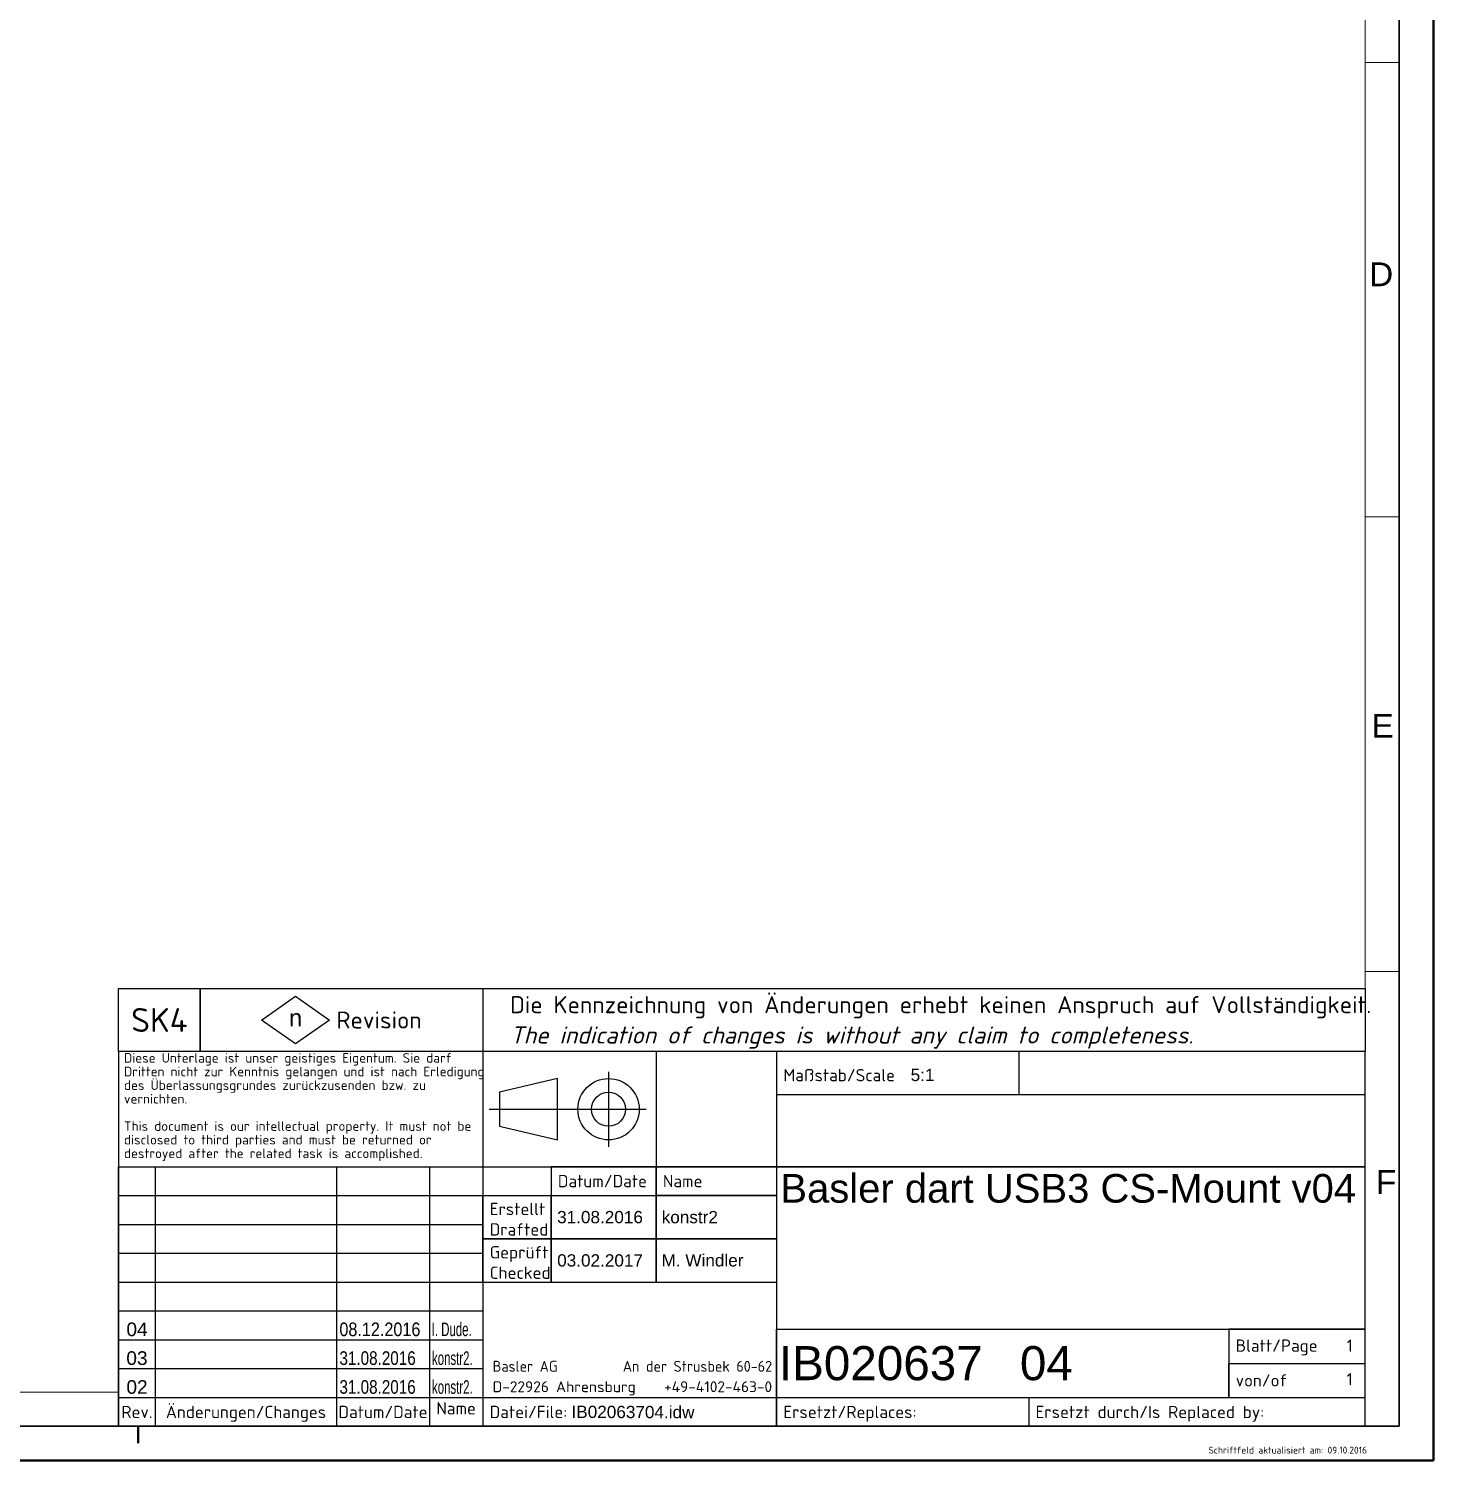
# Model space of a CAD drawing. Header units: millimetres. Extents: x 0 to 119, y 0 to 84.
# Drawn here: x 77.59 to 118.8, y 0 to 42 of the extents above; entities that cross this region are included whole.
import ezdxf
from ezdxf.enums import TextEntityAlignment as Align

# ---------------------------------------------------------------- set-up
doc = ezdxf.new("R2010")
doc.units = ezdxf.units.MM
doc.header["$LTSCALE"] = 0.2
doc.layers.get('0').update_dxf_attribs({"lineweight": 25})
for name, color, linetype, lineweight in [('001', 7, 'Continuous', 50), ('Bemaßung (ISO)', 7, 'Continuous', 18), ('RAHM2', 7, 'Continuous', 25), ('RAHM3', 7, 'Continuous', 25), ('Symbol (ISO)', 7, 'Continuous', 18), ('Titel (ISO)', 7, 'Continuous', 35)]:
    doc.layers.add(name, color=color, linetype=linetype, lineweight=lineweight)
doc.layers.add('Skizziergeometrie (ISO) rot', color=1, linetype='Continuous', lineweight=25, true_color=0xff0000)
doc.layers.add('Symbole(DIN)', color=3, linetype='Continuous', lineweight=25, true_color=0x00ff00)
doc.styles.add('Aktuell-DIN', font='arial.ttf')
doc.styles.add('Notiztext (DIN)', font='isocpeur.ttf')
doc.styles.get("Standard").update_dxf_attribs({"font": 'isocpeur.ttf'})
doc.styles.add('Textstil17', font='isocpeur.ttf', dxfattribs={"width": 1.030042})
doc.styles.add('Textstil19', font='isocpeur.ttf', dxfattribs={"width": 0.963071})
doc.styles.add('Textstil32', font='arial.ttf')
doc.styles.add('Textstil38', font='arial.ttf')
doc.styles.add('Textstil70', font='arial.ttf', dxfattribs={"width": 0.85})
doc.styles.add('Textstil73', font='arial.ttf', dxfattribs={"width": 0.8})
doc.styles.add('Textstil76', font='arial.ttf', dxfattribs={"width": 0.6})
doc.styles.add('Textstil80', font='arial.ttf', dxfattribs={"width": 0.6})
doc.styles.add('Textstil81', font='arial.ttf')
doc.styles.add('Textstil88', font='isocpeur.ttf')
doc.styles.add('Textstil89', font='arial.ttf')
doc.styles.add('Textstil90', font='isocpeur.ttf', dxfattribs={"width": 0.8})
doc.styles.add('Textstil91', font='isocpeur.ttf')
doc.dimstyles.new('Standard (DIN)', dxfattribs={"dimscale": 0.2, "dimtxt": 3.5, "dimasz": 2.5, "dimexe": 1, "dimexo": 0, "dimgap": 0.7, "dimtad": 1, "dimtoh": 1, "dimrnd": 1e-08, "dimtxsty": 'Notiztext (DIN)', "dimcen": 0.09, "dimdle": 10, "dimclrd": 256, "dimclre": 256, "dimclrt": 256, "dimazin": 2, "dimtfac": 0.514286, "dimtdec": 4, "dimtmove": 0, "dimatfit": 3, "dimfxl": 1, "dimtolj": 1, "dimlwd": -1, "dimlwe": -1, "dimarcsym": 0})

# ---------------------------------------------------------------- blocks, each defined once
blk = doc.blocks.new('*D32')
at = {"layer": 'Bemaßung (ISO)', "transparency": 16777216}
for p, q in [((73.337, 10.433), (77.137, 10.433)), ((76.937, 9.933), (76.937, 8.853)), ((73.337, 8.353), (77.137, 8.353)), ((76.937, 8.353), (76.937, 3.335))]:
    blk.add_line(p, q, dxfattribs=at)
for points in [[(76.853, 9.933), (77.02, 9.933), (76.937, 10.433)], [(76.853, 8.853), (77.02, 8.853), (76.937, 8.353)]]:
    blk.add_solid(points, dxfattribs=at)
at = {"layer": 'Defpoints', "color": 0, "transparency": 16777216}
for p in [(73.337, 10.433), (73.337, 8.353), (76.937, 8.353)]:
    blk.add_point(p, dxfattribs=at)
at = {"layer": 'Bemaßung (ISO)', "transparency": 16777216, "insert": (75.744, 3.475), "char_height": 0.7, "attachment_point": 1, "rotation": 90, "style": 'Notiztext (DIN)'}
blk.add_mtext('\\A1;4x \\fAIGDT|b0|i0;\\H0.7000;n\\fISOCPEUR|b0|i0;\\H0.7000;2,08', dxfattribs=at)
blk = doc.blocks.new('Ränder Basler-A2')
at = {"layer": '001'}
for p, q in [((594, 0), (594, 420)), ((404, 2.5), (404, 5)), ((594, 0), (0, 0))]:
    blk.add_line(p, q, dxfattribs=at)
at = {"layer": '001', "color": 7, "linetype": 'Continuous', "lineweight": 35}
for p, q in [((589, 5), (589, 415)), ((5, 5), (589, 5))]:
    blk.add_line(p, q, dxfattribs=at)
at = {"layer": '001', "color": 7, "linetype": 'Continuous', "lineweight": 18}
for p, q in [((584, 5), (584, 410)), ((584, 205.04), (589, 205.04)), ((584, 138.38), (589, 138.38)), ((584, 71.72), (589, 71.72)), ((10, 10), (401, 10))]:
    blk.add_line(p, q, dxfattribs=at)
at = {"layer": 'Symbole(DIN)', "color": 250, "true_color": 0x3f3f3f, "char_height": 3.5, "attachment_point": 4, "style": 'Aktuell-DIN'}
for s, insert in [('\\fArial|b0|i0;D', (584.58, 173.97)), ('\\fArial|b0|i0;E', (584.93, 107.74)), ('\\fArial|b0|i0;F', (585.57, 40.83))]:
    blk.add_mtext(s, dxfattribs=dict(at, insert=insert))
blk = doc.blocks.new('Schriftfelder Basler')
for p, q in [((-182.88, 54.99), (-182.88, 38.07)), ((0, 54.99), (-182.88, 54.99)), ((0, 0), (0, 54.99)), ((-182.88, 0), (-182.88, 4.23)), ((-182.88, 0), (-177.48, 0))]:
    blk.add_line(p, q)
at = {"layer": 'RAHM2'}
for p, q in [((-104.03, 54.99), (-104.03, 38.07)), ((-50.8, 54.99), (-50.8, 48.66)), ((-118.5, 51), (-127, 49)), ((-118.5, 42), (-118.5, 51)), ((-111, 52), (-111, 41)), ((-127, 49), (-127, 44)), ((-86.36, 48.66), (0, 48.66)), ((-128.5, 46.5), (-105.5, 46.5)), ((-127, 44), (-118.5, 42)), ((-177.48, 38.07), (-177.48, 0)), ((-150.88, 38.07), (-150.88, 0)), ((-137.28, 38.07), (-137.28, 0)), ((-119.43, 38.07), (-119.43, 33.84)), ((-182.88, 33.84), (-104.03, 33.84)), ((-182.88, 29.61), (-129.43, 29.61)), ((-182.88, 25.38), (-129.43, 25.38)), ((-182.88, 21.15), (-129.43, 21.15)), ((-129.43, 21.15), (-86.36, 21.15)), ((-182.88, 16.92), (-129.43, 16.92)), ((-182.88, 12.69), (-129.43, 12.69)), ((-20, 14.23), (-20, 9.23)), ((-182.88, 8.46), (-129.43, 8.46)), ((-20, 9.23), (0, 9.23)), ((-182.88, 4.23), (0, 4.23))]:
    blk.add_line(p, q, dxfattribs=at)
for radius in [4.5, 2.5]:
    blk.add_circle((-111, 46.5), radius, dxfattribs=at)
at = {"layer": 'RAHM3'}
for p, q in [((-182.88, 64.19), (0, 64.19)), ((-182.88, 54.99), (-182.88, 64.19)), ((-129.43, 64.19), (-129.43, 54.99)), ((0, 64.19), (0, 54.99)), ((0, 54.99), (-182.88, 54.99)), ((-129.43, 54.99), (-129.43, 33.84)), ((-86.36, 54.99), (-86.36, 14.23)), ((-182.88, 38.07), (-119.43, 38.07)), ((-129.43, 21.15), (-129.43, 0)), ((-86.36, 14.23), (-20, 14.23)), ((-49.36, 4.23), (-49.36, 0))]:
    blk.add_line(p, q, dxfattribs=at)
at = {"layer": 'Skizziergeometrie (ISO) rot'}
for p, q in [((-161.9, 59.59), (-156.91, 63.09)), ((-156.91, 63.09), (-151.91, 59.59)), ((-156.91, 56.09), (-161.9, 59.59)), ((-151.91, 59.59), (-156.91, 56.09))]:
    blk.add_line(p, q, dxfattribs=at)
at = {"layer": 'Titel (ISO)'}
for p, q in [((-170.88, 64.19), (-170.88, 54.99)), ((-182.88, 38.07), (-182.88, 0)), ((-119.43, 38.07), (-104.03, 38.07)), ((-104.03, 38.07), (-104.03, 21.15)), ((-104.03, 38.07), (-86.36, 38.07)), ((-86.36, 38.07), (0, 38.07)), ((-129.43, 33.84), (-129.43, 27.5)), ((-119.43, 33.84), (-119.43, 29.61)), ((-104.03, 33.84), (-86.36, 33.84)), ((-119.43, 29.61), (-119.43, 25.38)), ((-129.43, 27.5), (-86.36, 27.5)), ((-129.43, 27.5), (-129.43, 21.15)), ((-119.43, 25.38), (-119.43, 21.15)), ((-86.36, 14.23), (-86.36, 4.23)), ((-20, 14.23), (0, 14.23)), ((-20, 9.23), (-20, 4.23)), ((-86.36, 4.23), (-86.36, 0)), ((-177.48, 0), (-150.88, 0)), ((-150.88, 0), (-137.28, 0)), ((-137.28, 0), (-129.43, 0)), ((-129.43, 0), (0, 0))]:
    blk.add_line(p, q, dxfattribs=at)
at = {"layer": 'RAHM2', "style": 'Textstil88'}
for s, p in [('Maßstab/Scale', (-85.36, 50.6)), ('Datei/File:', (-128.43, 1.2)), ('Ersetzt/Replaces:', (-85.36, 1.2)), ('Ersetzt durch/Is Replaced by:', (-48.36, 1.2))]:
    blk.add_text(s, height=1.8, dxfattribs=at).set_placement(p)
for s, p in [('Datum/Date', (-118.43, 35.96)), ('Name', (-103.03, 35.96)), ('von/of', (-19, 6.73))]:
    blk.add_text(s, height=1.8, dxfattribs=at).set_placement(p, align=Align.MIDDLE_LEFT)
at = {"layer": 'RAHM2'}
for s, style, width, p, p2 in [('Basler AG          An der Strusbek 60-62', 'Textstil19', 0.963346, (-128, 8), (-87, 8)), ('D-22926 Ahrensburg    +49-4102-463-0', 'Textstil17', 1.029117, (-128, 5), (-87, 5))]:
    blk.add_text(s, height=1.6, dxfattribs=dict(at, style=style, width=width)).set_placement(p, p2, align=Align.FIT)
at = {"layer": 'RAHM2', "style": 'Textstil88'}
for s, p in [('Rev.', (-180.18, 1.2)), ('Änderungen/Changes', (-164.18, 1.2)), ('Datum/Date', (-144.08, 1.2))]:
    blk.add_text(s, height=1.8, dxfattribs=at).set_placement(p, align=Align.CENTER)
blk.add_text('Name', height=1.8, dxfattribs=at).set_placement((-133.36, 1.2), align=Align.BOTTOM_CENTER)
at = {"layer": 'RAHM2', "char_height": 1.8, "attachment_point": 4}
for s, insert, width in [('\\fISOCPEUR|b0|i0;\\H1.8000;Erstellt\\PDrafted', (-128.43, 30.37), 9.4026), ('\\fISOCPEUR|b0|i0;\\H1.8000;Geprüft\\PChecked', (-128.43, 24.02), 8.6343)]:
    blk.add_mtext(s, dxfattribs=dict(at, insert=insert, width=width))
at = {"layer": 'Symbol (ISO)', "insert": (-125.43, 63.09), "char_height": 2.5, "attachment_point": 1, "line_spacing_factor": 1.068348, "style": 'Notiztext (DIN)'}
blk.add_mtext('\\fISOCPEUR|b0|i0;\\H2.5000;Die Kennzeichnung von Änderungen erhebt keinen Anspruch auf Vollständigkeit.\\P\\fISOCPEUR|b0|i1;\\H2.5000;The indication of changes is without any claim to completeness.', dxfattribs=at)
at = {"layer": 'Symbol (ISO)', "color": 1, "true_color": 0xff0000, "insert": (-156.91, 59.91), "char_height": 2.5, "attachment_point": 5, "style": 'Notiztext (DIN)'}
blk.add_mtext('\\fArial|b0|i0;\\H2.5000;n', dxfattribs=at)
at = {"layer": 'Symbol (ISO)', "color": 7, "insert": (-138.41, 59.59), "char_height": 2.5, "attachment_point": 6, "style": 'Notiztext (DIN)'}
blk.add_mtext('\\fISOCPEUR|b0|i0;\\H2.5000;Revision', dxfattribs=at)
at = {"layer": 'Titel (ISO)', "style": 'Textstil88'}
blk.add_text('Blatt/Page', height=1.8, dxfattribs=at).set_placement((-19, 12.73), align=Align.TOP_LEFT)
at = {"layer": 'Titel (ISO)', "insert": (-176.88, 59.59), "char_height": 3.5, "width": 8.3961, "attachment_point": 5, "style": 'Notiztext (DIN)'}
blk.add_mtext('SK4', dxfattribs=at)
at = {"layer": 'Titel (ISO)', "insert": (-182.08, 46.82), "char_height": 1.4, "width": 52.7558, "attachment_point": 4, "line_spacing_factor": 0.857143, "style": 'Notiztext (DIN)'}
blk.add_mtext('\\fISOCPEUR|b0|i0;\\H1.4000;Diese Unterlage ist unser geistiges Eigentum. Sie darf Dritten nicht zur Kenntnis gelangen und ist nach Erledigung des Überlassungsgrundes zurückzusenden bzw. zu vernichten.\\P \\PThis document is our intellectual property. It must not be disclosed to third parties and must be returned or destroyed after the related task is accomplished.', dxfattribs=at)
at = {"layer": 'Titel (ISO)', "insert": (-116.43, 1.2), "char_height": 1.8, "width": 25.0175, "attachment_point": 7, "rotation": 359.8098, "style": 'Notiztext (DIN)'}
blk.add_mtext('\\fArial|b0|i0;\\H1.8000;IB02063704.idw', dxfattribs=at)
at = {"layer": 'Titel (ISO)', "color": 9, "true_color": 0xc0c0c0, "insert": (-23, -3), "char_height": 1, "attachment_point": 1, "style": 'Notiztext (DIN)'}
blk.add_mtext('\\fISOCPEUR|b0|i0;\\H1.0000;Schriftfeld aktualisiert am: 09.10.2016', dxfattribs=at)
at = {"layer": 'Titel (ISO)'}
for tag, p, height, style in [('FirstViewScale_001', (-66.68, 50.63), 1.8, 'Textstil89'), ('SPI_Zeichnungsname_001', (-85.79, 32.8), 4.2, 'Textstil81'), ('SPI_Anlagedatum_001', (-118.54, 29.78), 1.8, 'Textstil89'), ('SPI_Anleger_001', (-103.2, 29.78), 1.8, 'Textstil89'), ('SPI_Pruefdatum_001', (-118.53, 23.43), 1.8, 'Textstil89'), ('SPI_Pruefer_001', (-103.22, 23.44), 1.8, 'Textstil89'), ('3SPI_Revision_001', (-181.72, 13.22), 2, 'Textstil38'), ('Blattnummer_001', (-2.72, 10.94), 1.79, 'Textstil91'), ('2SPI_Revision_001', (-181.73, 9), 2, 'Textstil38'), ('SPI_Zeichnungsnr_001', (-86.01, 6.76), 5, 'Textstil32'), ('SPI_Version_001', (-50.65, 6.76), 5, 'Textstil32'), ('1SPI_Revision_001', (-181.72, 4.76), 2, 'Textstil38'), ('Anzahl_Blätter_001', (-2.72, 6.01), 1.8, 'Textstil88')]:
    blk.add_attdef(tag, p, '', height=height, dxfattribs=dict(at, style=style))
at = {"layer": 'Titel (ISO)', "style": 'Textstil88'}
for tag, p in [('SPI_Halbzeug1', (-85.36, 47.66)), ('SPI_Werkstoff', (-43.36, 47.66))]:
    blk.add_attdef(tag, text='', height=1.8, dxfattribs=at).set_placement(p, align=Align.TOP_LEFT)
at = {"layer": 'Titel (ISO)'}
for tag, height, style, width, p in [('SPI_Halbzeug2', 1.8, 'Textstil90', 0.8, (-85.36, 39.07)), ('8SPI_Aenderung', 1.5, 'Textstil80', 0.6, (-176.98, 34.34)), ('8SPI_Pruefdatum', 2, 'Textstil73', 0.8, (-150.38, 34.34)), ('8SPI_Pruefer', 2, 'Textstil76', 0.6, (-136.78, 34.34)), ('7SPI_Aenderung', 1.5, 'Textstil80', 0.6, (-176.98, 30.11)), ('7SPI_Pruefdatum', 2, 'Textstil73', 0.8, (-150.38, 30.11)), ('7SPI_Pruefer', 2, 'Textstil76', 0.6, (-136.78, 30.11)), ('6SPI_Aenderung', 1.5, 'Textstil80', 0.6, (-176.98, 25.88)), ('6SPI_Pruefdatum', 2, 'Textstil73', 0.8, (-150.38, 25.88)), ('6SPI_Pruefer', 2, 'Textstil76', 0.6, (-136.78, 25.88)), ('5SPI_Aenderung', 1.5, 'Textstil80', 0.6, (-176.98, 21.65)), ('5SPI_Pruefdatum', 2, 'Textstil73', 0.8, (-150.38, 21.65)), ('5SPI_Pruefer', 2, 'Textstil76', 0.6, (-136.78, 21.65)), ('4SPI_Aenderung', 1.5, 'Textstil80', 0.6, (-176.98, 17.42)), ('4SPI_Pruefdatum', 2, 'Textstil73', 0.8, (-150.38, 17.42)), ('4SPI_Pruefer', 2, 'Textstil76', 0.6, (-136.78, 17.42)), ('3SPI_Aenderung', 1.5, 'Textstil80', 0.6, (-176.98, 13.19)), ('2SPI_Aenderung', 1.5, 'Textstil80', 0.6, (-176.98, 8.96)), ('1SPI_Aenderung', 1.5, 'Textstil80', 0.6, (-176.98, 4.73))]:
    blk.add_attdef(tag, text='', height=height, dxfattribs=dict(at, style=style, width=width)).set_placement(p, align=Align.BOTTOM_LEFT)
at = {"layer": 'Titel (ISO)', "style": 'Textstil38'}
for tag, p in [('8SPI_Revision', (-180.18, 34.34)), ('7SPI_Revision', (-180.18, 30.11)), ('6SPI_Revision', (-180.18, 25.88)), ('5SPI_Revision', (-180.18, 21.65)), ('4SPI_Revision', (-180.18, 17.42))]:
    blk.add_attdef(tag, text='', height=2, dxfattribs=at).set_placement(p, align=Align.BOTTOM_CENTER)
at = {"layer": 'Titel (ISO)'}
for tag, height, style, p in [('SPI_Unterbenennung', 3.5, 'Notiztext (DIN)', (-85.36, 15.23)), ('SPI_Ersatz_fuer', 1.8, 'Textstil89', (-64.86, 1.2)), ('SPI_Ersetzt_durch', 1.8, 'Textstil89', (-14.36, 1.2))]:
    blk.add_attdef(tag, text='', height=height, dxfattribs=dict(at, style=style)).set_placement(p, align=Align.BOTTOM_LEFT)
for tag, p, style, width in [('3SPI_Pruefdatum_001', (-150.48, 13.22), 'Textstil70', 0.85), ('3SPI_Pruefer_001', (-136.94, 13.22), 'Textstil76', 0.6), ('2SPI_Pruefdatum_001', (-150.47, 9), 'Textstil73', 0.8), ('2SPI_Pruefer_001', (-136.89, 8.99), 'Textstil76', 0.6), ('1SPI_Pruefdatum_001', (-150.47, 4.77), 'Textstil73', 0.8), ('1SPI_Pruefer_001', (-136.89, 4.76), 'Textstil76', 0.6)]:
    blk.add_attdef(tag, p, '', height=2, dxfattribs=dict(at, style=style, width=width))

msp = doc.modelspace()

# ---------------------------------------------------------------- block references
at = {"xscale": 0.2, "yscale": 0.2, "zscale": 0.2}
msp.add_blockref('Ränder Basler-A2', (0, 0), dxfattribs=at)
msp.add_blockref('Schriftfelder Basler', (116.8, 1), dxfattribs=at).add_auto_attribs({'SPI_Zeichnungsname_001': 'Basler dart USB3 CS-Mount v04', 'SPI_Zeichnungsnr_001': 'IB020637', 'FirstViewScale_001': '5:1', 'SPI_Anlagedatum_001': '31.08.2016', 'SPI_Anleger_001': 'konstr2', 'SPI_Pruefdatum_001': '03.02.2017', 'SPI_Pruefer_001': 'M. Windler', 'SPI_Version_001': '04', '1SPI_Revision_001': '02', '1SPI_Pruefdatum_001': '31.08.2016', '1SPI_Pruefer_001': 'konstr2.', '2SPI_Revision_001': '03', '2SPI_Pruefdatum_001': '31.08.2016', '2SPI_Pruefer_001': 'konstr2.', '3SPI_Revision_001': '04', '3SPI_Pruefdatum_001': '08.12.2016', '3SPI_Pruefer_001': 'I. Dude.', 'Anzahl_Blätter_001': '1', 'Blattnummer_001': '1'})

# ---------------------------------------------------------------- dimensions: what is measured, and where the dimension line sits
at = {"layer": 'Bemaßung (ISO)'}
dim = msp.add_linear_dim(base=(76.9368, 8.3532), p1=(73.3368, 10.4332), p2=(73.3368, 8.3532), angle=90, text='4x \\fAIGDT|b0|i0;\\H0.7000;n\\fISOCPEUR|b0|i0;\\H0.7000;<>', dimstyle='Standard (DIN)', override={"dimgap": 0.7, "dimtoh": 0, "dimdec": 2, "dimtol": 0, "dimlim": 0, "dimtp": 0, "dimtm": 0, "dimtdec": 4, "dimtofl": 0, "dimatfit": 2}, dxfattribs=at)
dim.commit()
dim.dimension.update_dxf_attribs({"geometry": '*D32', "text_midpoint": (76.9368, 5.4006), "dimtype": 160})

doc.saveas('drawing.dxf')
